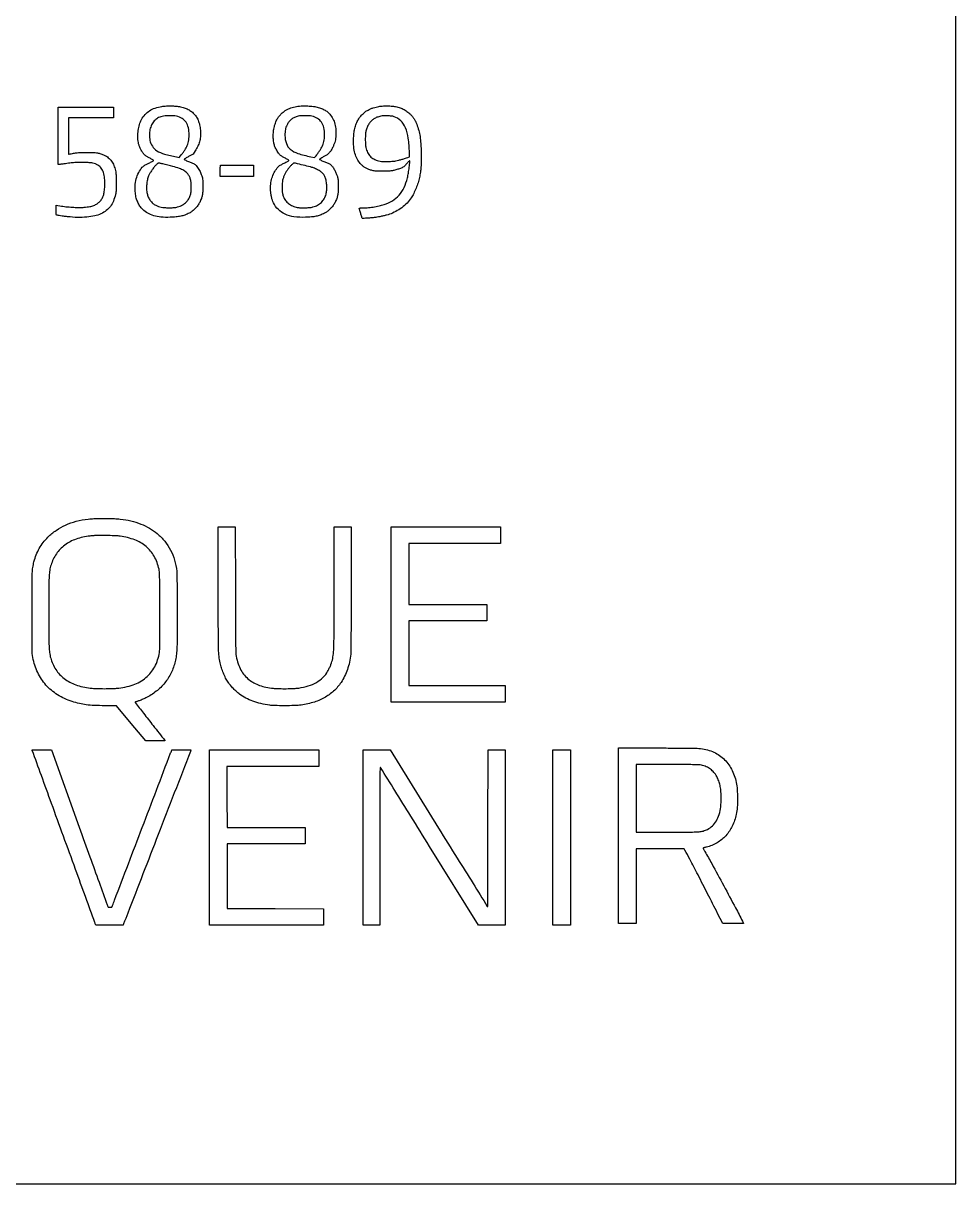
# Model space of a CAD drawing. Extents: x 0 to 6244, y 0 to 6667.
# Drawn here: x 3585 to 6244, y 0 to 3308 of the extents above; entities that cross this region are included whole.
import ezdxf

# ---------------------------------------------------------------- set-up
doc = ezdxf.new("R2010")
doc.units = 0

msp = doc.modelspace()

# ---------------------------------------------------------------- linework, layer by layer
for points in [[(0, 3333.5), (0, 0), (3122, 0), (6244, 0), (6244, 3333.5), (6244, 6667), (3122, 6667), (0, 6667)], [(4946, 1848.5), (4946, 1825), (4815.5, 1825), (4685, 1825), (4685, 1738), (4685, 1651), (4796, 1651), (4907, 1651), (4907, 1627.5), (4907, 1604), (4796, 1604), (4685, 1604), (4685, 1512), (4685, 1420), (4822, 1420), (4959, 1420), (4959, 1396.5), (4959, 1373), (4796.5, 1373), (4634, 1373), (4634, 1622.5), (4634, 1872), (4790, 1872), (4946, 1872)], [(4428, 1213), (4428, 1189), (4296.994477, 1189), (4165.988954, 1189), (4166.244477, 1102.25), (4166.5, 1015.5), (4277.75, 1015.245653), (4389, 1014.991306), (4389, 992), (4389, 969.008694), (4277.75, 968.754347), (4166.5, 968.5), (4166.5, 876.5), (4166.5, 784.5), (4303.75, 784.246454), (4441, 783.992909), (4441, 760.496454), (4441, 737), (4278.5, 737), (4116, 737), (4116, 987), (4116, 1237), (4272, 1237), (4428, 1237)], [(5146, 987), (5146, 737), (5120.5, 737), (5095, 737), (5095, 987), (5095, 1237), (5120.5, 1237), (5146, 1237)]]:
    msp.add_lwpolyline(points, close=True)
for points in [[(3843, 3053), (3843, 3038), (3778.5, 3038), (3714, 3038), (3714, 2985.980948), (3714, 2933.961896), (3716.25, 2934.469695, -0.012906), (3728.440867, 2936.892198, -0.017844), (3739.491256, 2938.389363, -0.016136), (3751.432144, 2939.187152, -0.008174), (3766.5, 2939.45983, -0.009156), (3784.823784, 2939.156275, -0.030541), (3796.794529, 2938.004272, -0.041599), (3806.433162, 2935.643969, -0.031716), (3816.5, 2931.544542, -0.060559), (3827.831438, 2924.263878, -0.063843), (3836.861792, 2914.594027, -0.059511), (3843.629913, 2902.345711, -0.042869), (3848.253296, 2887.41277, -0.017337), (3849.401235, 2881.100469, -0.020087), (3850.041711, 2875.026126, -0.012871), (3850.353643, 2867.060824, -0.002899), (3850.45673, 2853.5, -0.002738), (3850.405364, 2839.519099, -0.014078), (3850.116328, 2831.774612, -0.022491), (3849.458406, 2825.841101, -0.016259), (3848.215066, 2819.302822, -0.042074), (3842.287382, 2800.443447, -0.064489), (3833.825468, 2785.575973, -0.067881), (3822.219486, 2773.885823, -0.052798), (3806.911246, 2764.543184, -0.056411), (3788.994598, 2758.411087, -0.031872), (3766.278829, 2754.900391, -0.02855), (3740.198288, 2754.051719, -0.022484), (3712, 2756.015073, -0.002641), (3700.503036, 2757.39853, -0.005311), (3691.449414, 2758.634339, -0.005932), (3684.576618, 2759.730388, -0.029125), (3680.75, 2760.619266, -0.222743), (3679.798557, 2761.461866, -0.071427), (3679.291324, 2763.330548, -0.027421), (3679.050882, 2766.881269, -0.003196), (3679, 2774.840393), (3679, 2788.546011), (3694.25, 2786.347568, 0.012118), (3711.562112, 2784.278713, 0.010839), (3729.610113, 2782.958366, 0.011241), (3746.350654, 2782.474938, 0.023077), (3759.456576, 2782.996261, 0.02338), (3774.815823, 2785.045763, 0.044757), (3786.79813, 2788.347251, 0.054696), (3796.278559, 2793.13434, 0.063448), (3803.981116, 2799.669716, 0.05305), (3810.010105, 2807.861533, 0.056426), (3814.033405, 2816.975059, 0.04561), (3816.471779, 2828.312644, 0.020533), (3817.683641, 2843.5, 0.02809), (3817.295442, 2865.555221, 0.060808), (3814.010629, 2882.166167, 0.080488), (3807.691182, 2894.384297, 0.097558), (3798.16673, 2903.05201, 0.043353), (3791.043721, 2906.556174, 0.043187), (3783.414074, 2908.78497, 0.031845), (3773.700377, 2910.096692, 0.01126), (3759.670759, 2910.771188, 0.01111), (3745.701096, 2910.817318, 0.013033), (3732.46973, 2910.221749, 0.011817), (3718.261847, 2908.87253, 0.006815), (3701.229925, 2906.612191, -0.003301), (3695.341487, 2905.788577, -0.005289), (3690.304456, 2905.172082, -0.001393), (3685.926388, 2904.695537, -0.226517), (3685.479925, 2904.853408, -0.197339), (3685.282612, 2905.325714, -0.000048), (3685.140978, 2929.084022, -0.000914), (3685.034513, 2955.446598, -0.000553), (3685, 2986.666667), (3685, 3068), (3764, 3068), (3843, 3068)], [(4027.004157, 3070.555459, -0.028441), (4041.178103, 3067.586363, -0.043892), (4052.92622, 3063.283527, -0.048108), (4062.935799, 3057.351963, -0.045127), (4071.862938, 3049.501921, -0.051828), (4079.624388, 3039.41328, -0.049859), (4085.263172, 3027.815914, -0.0452), (4088.893262, 3014.310493, -0.03083), (4090.649099, 2998.5, -0.034588), (4090.343881, 2983.382487, -0.044476), (4087.880259, 2969.706419, -0.044854), (4083.059772, 2956.773175, -0.036114), (4075.701882, 2943.881004), (4069.5, 2934.634597), (4056.774283, 2927.567298, 0.00615), (4051.894714, 2924.778326, 0.00966), (4047.779613, 2922.250429, 0.004222), (4044.372573, 2920.024906, 0.245198), (4044.024283, 2919.391608, 0.294631), (4044.386748, 2918.801926, 0.00393), (4048.44263, 2916.89871, 0.009692), (4053.312836, 2914.773261, 0.006034), (4059.099562, 2912.461614, -0.004482), (4068.134429, 2908.88489, -0.029691), (4072.511982, 2906.795726, -0.052968), (4075.454606, 2904.736971, -0.035682), (4078.349562, 2901.828951, -0.024158), (4082.332508, 2896.733974, -0.01808), (4086.232042, 2890.769583, -0.01827), (4089.626958, 2884.647961, -0.027849), (4092.071647, 2879.086193, -0.016045), (4095.097489, 2870.146262, -0.03776), (4096.625412, 2863.27452, -0.029855), (4097.289693, 2855.348325, -0.006968), (4097.422989, 2842, -0.01197), (4097.002113, 2826.912041, -0.036753), (4095.725458, 2816.776498, -0.04304), (4093.10649, 2807.830621, -0.021674), (4088.369756, 2797.055368, -0.042084), (4082.833441, 2787.853332, -0.036308), (4075.578505, 2779.210661, -0.036698), (4067.247456, 2771.807073, -0.045977), (4058.5, 2766.307378, -0.027795), (4046.298102, 2760.948777, -0.035505), (4034.524327, 2757.47059, -0.03104), (4021.186174, 2755.397272, -0.015168), (4004, 2754.333526, -0.028123), (3978.093851, 2754.974791, -0.050516), (3957.198403, 2758.818726, -0.060225), (3940.163529, 2766.084844, -0.066405), (3925.965394, 2777.015597, -0.04346), (3917.968471, 2786.602586, -0.045871), (3911.912024, 2797.26248, -0.043237), (3907.635937, 2809.405841, -0.031746), (3904.957001, 2823.435039, -0.047193), (3904.324132, 2843.912325, -0.050219), (3907.595365, 2863.707501, -0.052168), (3914.564332, 2881.762394, -0.059863), (3924.877361, 2897.092393, -0.033648), (3927.801217, 2900.05364, -0.039169), (3930.958779, 2902.435073, -0.025414), (3935.422239, 2904.973337, -0.006005), (3943.127361, 2908.735725, 0.00609), (3948.444047, 2911.332971, 0.00969), (3952.920254, 2913.697416, 0.00405), (3956.637813, 2915.793738, 0.272374), (3956.984142, 2916.402276, 0.253143), (3956.638457, 2917.019824, 0.00453), (3953.30858, 2919.086919, 0.010109), (3949.276537, 2921.429234, 0.006425), (3944.49386, 2924, -0.006479), (3937.367853, 2927.831329, -0.030341), (3933.441898, 2930.330805, -0.046037), (3930.669903, 2932.760109, -0.03062), (3927.952265, 2936, -0.028897), (3923.162885, 2943.326761, -0.022704), (3918.816408, 2951.762231, -0.023217), (3915.406565, 2960.202253, -0.040447), (3913.491111, 2967.5, -0.042249), (3911.952767, 2984.287038, -0.036634), (3913.124297, 3001.931295, -0.037472), (3916.784585, 3018.737617, -0.051665), (3922.690433, 3033, -0.059002), (3932.701157, 3047.211052, -0.065708), (3945.434672, 3058.111831, -0.061785), (3961.246241, 3065.815439, -0.043989), (3980.39877, 3070.543649, -0.026956), (3990.291193, 3071.538316, -0.011515), (4003.588179, 3071.84796, -0.011538), (4016.930636, 3071.543402, -0.025937)], [(3981.1906, 3041.975021, 0.027166), (3974.338564, 3039.776096, 0.038745), (3968.566301, 3037.042366, 0.041048), (3963.540588, 3033.590769, 0.036636), (3958.937055, 3029.24075, 0.072822), (3951.477672, 3018.221405, 0.057368), (3946.733547, 3004.597123, 0.053791), (3945.003918, 2989.354809, 0.048679), (3946.457675, 2973.557355, 0.101102), (3953.390452, 2956.71867, 0.105565), (3966.290393, 2944.251009, 0.069428), (3987.731647, 2934.691994, 0.021746), (4022, 2926.405482), (4029.5, 2924.933715), (4033.81753, 2929.716857, 0.024319), (4038.06372, 2934.907463, 0.010822), (4043.167349, 2942.126588, 0.01086), (4048.009153, 2949.647011, 0.021527), (4051.454212, 2955.845886, 0.032869), (4054.519784, 2963.127279, 0.032569), (4056.615655, 2970.769711, 0.029731), (4057.835047, 2979.232638, 0.019949), (4058.26278, 2989, 0.052635), (4056.141566, 3009.867602, 0.096964), (4049.524361, 3025.52744, 0.110081), (4038.194199, 3036.261572, 0.082752), (4022.163082, 3042.553051, 0.038979), (4013.289118, 3043.721673, 0.016783), (4001.347034, 3043.954047, 0.016644), (3989.533333, 3043.393758, 0.043913)], [(4413.031735, 3070.551319, -0.028075), (4426.635855, 3067.711997, -0.039434), (4438.321179, 3063.569008, -0.043535), (4448.266176, 3058.05101, -0.049456), (4456.653201, 3051.094906, -0.062124), (4466.081725, 3038.832099, -0.055494), (4472.641389, 3024.163153, -0.051186), (4476.190424, 3007.293027, -0.039566), (4476.678718, 2988.5, -0.01766), (4475.837181, 2979.008386, -0.029929), (4474.381199, 2971.166897, -0.030896), (4472.038222, 2963.729861, -0.0204), (4468.483112, 2955.5, -0.019862), (4463.326941, 2945.792995, -0.044673), (4458.505502, 2939.000499, -0.052505), (4453.089726, 2933.860165, -0.039315), (4446.186119, 2929.378387, 0.003933), (4438.717383, 2925.24874, 0.012612), (4433.834788, 2922.334066, 0.010766), (4430.513283, 2920.134442, 0.245866), (4430, 2919.153713, 0.294724), (4430.285966, 2918.710713, 0.002213), (4434.421379, 2916.86429, 0.0072), (4439.281103, 2914.803292, 0.004444), (4445.051503, 2912.513102, -0.004454), (4454.364931, 2908.816533, -0.032753), (4458.669375, 2906.725414, -0.05509), (4461.69798, 2904.5275, -0.026114), (4465.09676, 2901.096845, -0.044789), (4469.646402, 2894.97336, -0.019803), (4474.569332, 2886.169756, -0.01982), (4478.905184, 2876.731582, -0.033707), (4481.666109, 2868.5, -0.026558), (4482.591595, 2864.006533, -0.020857), (4483.129303, 2859.061462, -0.013697), (4483.389823, 2852.420812, -0.003805), (4483.433689, 2842, -0.011965), (4483.021927, 2826.937507, -0.036866), (4481.752527, 2816.831766, -0.042917), (4479.134373, 2807.876661, -0.021141), (4474.374733, 2797, -0.014906), (4471.520959, 2791.579194, -0.031289), (4468.924751, 2787.59004, -0.028131), (4465.678478, 2783.702546, -0.009935), (4460.614835, 2778.5, -0.010263), (4455.785274, 2773.923197, -0.021925), (4451.835781, 2770.635788, -0.026102), (4448.093035, 2768.085504, -0.023266), (4443.96135, 2765.831495, -0.026894), (4431.82807, 2760.714249, -0.033864), (4420.105051, 2757.373173, -0.029745), (4406.885036, 2755.368851, -0.014879), (4390, 2754.333526, -0.039456), (4357.172708, 2755.890309, -0.075225), (4331.814534, 2763.084144, -0.089678), (4312.675844, 2776.331899, -0.080414), (4298.521037, 2795.911042, -0.038975), (4295.717344, 2802.779142, -0.020157), (4293.24811, 2811.723653, -0.019478), (4291.374082, 2821.463119, -0.022624), (4290.376856, 2830.844433, -0.042155), (4290.800399, 2848.788701, -0.045051), (4294.251615, 2865.999687, -0.046784), (4300.553017, 2881.710663, -0.053744), (4309.438235, 2895.203885, -0.022253), (4312.968362, 2899.115286, -0.047989), (4316.077737, 2901.714068, -0.031725), (4320.347384, 2904.25519, -0.005312), (4328.878653, 2908.511806, 0.005735), (4334.291102, 2911.218037, 0.009137), (4338.848712, 2913.668904, 0.003635), (4342.650663, 2915.840379, 0.269945), (4342.989301, 2916.435585, 0.25539), (4342.65368, 2917.035396, 0.004284), (4339.306624, 2919.096703, 0.009834), (4335.263969, 2921.431616, 0.006235), (4330.46755, 2924, -0.005766), (4322.648132, 2928.177708, -0.039697), (4319.011, 2930.568825, -0.057016), (4316.364744, 2933.15975, -0.019029), (4313.106162, 2937.5, -0.02445), (4306.374443, 2948.307765, -0.043739), (4302.103586, 2957.852246, -0.044401), (4299.59721, 2967.894736, -0.02606), (4298.313925, 2980.221966, -0.030882), (4298.464749, 2995.119284, -0.033376), (4300.470139, 3009.496043, -0.034725), (4304.25588, 3022.926801, -0.040499), (4309.721744, 3035, -0.045515), (4314.900301, 3042.617756, -0.030799), (4322.058537, 3050.307981, -0.030788), (4330.111803, 3057.064694, -0.045306), (4338, 3061.857325, -0.023155), (4344.797971, 3064.804782, -0.018767), (4352.329866, 3067.345016, -0.018136), (4360.321244, 3069.398199, -0.017736), (4368.5, 3070.884366, -0.028211), (4377.485361, 3071.675992, -0.009737), (4390.524344, 3071.832396, -0.009835), (4403.646819, 3071.476069, -0.025707)], [(4369, 3042.433401, 0.051304), (4358.785034, 3039.096052, 0.060251), (4350.047, 3033.874182, 0.060954), (4342.884618, 3026.777806, 0.054446), (4337.325617, 3017.900897, 0.026611), (4334.440176, 3011.028138, 0.038149), (4332.691264, 3004.659802, 0.033359), (4331.789791, 2997.489359, 0.015006), (4331.520574, 2988, 0.082289), (4335.447728, 2964.539107, 0.137804), (4346.725497, 2948.193193, 0.096824), (4368.122473, 2936.50613, 0.027651), (4404.930189, 2927.045249), (4415.360377, 2924.971081), (4418.16732, 2927.660303, 0.040162), (4422.021481, 2931.997184, 0.010072), (4427.571358, 2939.671513, 0.010774), (4432.980483, 2947.84852, 0.023744), (4436.671448, 2954.364349, 0.027799), (4440.265661, 2962.581477, 0.035776), (4442.584615, 2970.490032, 0.033218), (4443.862389, 2979.102203, 0.019578), (4444.29655, 2989.5, 0.05283), (4442.165007, 3010.124677, 0.096758), (4435.584519, 3025.625814, 0.109722), (4424.348796, 3036.25897, 0.082825), (4408.482555, 3042.486208, 0.038539), (4400.349, 3043.563612, 0.014), (4388.709588, 3043.873991, 0.013981), (4377.081446, 3043.533211, 0.03902)], [(4643.5, 3070.527037, -0.032176), (4657.066023, 3067.412336, -0.042421), (4668.870608, 3062.768393, -0.044085), (4679.363003, 3056.368481, -0.039432), (4689, 3048.007041, -0.023604), (4694.728236, 3041.607814, -0.028611), (4699.444901, 3035.080291, -0.02819), (4703.439693, 3027.974473, -0.021799), (4706.999011, 3019.834107, -0.024698), (4712.90455, 3001.966694, -0.029615), (4716.606847, 2984.649045, -0.024015), (4718.716739, 2964.313123, -0.009772), (4719.713379, 2936.5, -0.006429), (4719.789701, 2914.16231, -0.014873), (4719.132608, 2897.402604, -0.018206), (4717.605818, 2882.962324, -0.016464), (4714.996123, 2868.174157, -0.024729), (4711.016092, 2853.033014, -0.019606), (4705.282643, 2837.114085, -0.019925), (4698.484937, 2822.084438, -0.030169), (4691.294251, 2809.6677, -0.046617), (4679.496595, 2795.03096, -0.038802), (4664.486674, 2781.822168, -0.038242), (4647.360831, 2770.901863, -0.041755), (4629.255927, 2763.081612, -0.014223), (4621.443174, 2760.700508, -0.008545), (4612.049587, 2758.298981, -0.008441), (4602.333015, 2756.163644, -0.011493), (4593.5, 2754.588614, -0.015143), (4582.849645, 2753.269936, -0.006438), (4568.517866, 2752.12053, -0.001475), (4553.418448, 2751.149768, -0.237479), (4551.920122, 2751.792219, -0.095942), (4551.590148, 2752.38476, -0.001485), (4550.380779, 2756.110839, -0.003902), (4549.018715, 2760.466631, -0.002566), (4547.515958, 2765.5, 0.000622), (4546.023209, 2770.571685, 0.0009), (4544.690744, 2775.048438, 0.000455), (4543.549436, 2778.845285, 0.015035), (4543.246628, 2779.75, -0.365378), (4543.459098, 2780.336484, -0.085672), (4544.518602, 2780.725255, -0.036743), (4546.582244, 2780.947545, -0.008113), (4550.143011, 2781.010317, 0.021489), (4565.651429, 2781.698951, 0.015359), (4582.903263, 2783.745273, 0.01546), (4599.788516, 2786.81259, 0.023729), (4614.157227, 2790.605203, 0.063153), (4637.948214, 2801.563824, 0.073618), (4656.891321, 2817.674123, 0.070137), (4671.012373, 2839.273516, 0.050669), (4680.558287, 2866.455915, 0.018752), (4683.37569, 2880.428132, 0.011497), (4685.695276, 2897.071005, 0.003784), (4687.482798, 2913.570086, 0.443921), (4686.189631, 2915, 0.19771), (4685.542644, 2914.733761, 0.0047), (4683.198306, 2912.366936, 0.009623), (4680.490324, 2909.471636, 0.0063), (4677.476545, 2906.036376, -0.016261), (4671.945388, 2899.97942, -0.063603), (4667.985698, 2896.834688, -0.052655), (4663.015169, 2894.501105, -0.008835), (4653, 2891.225966, -0.015046), (4642.259038, 2888.273008, -0.027102), (4633.282775, 2886.602332, -0.023714), (4623.409089, 2885.786838, -0.008858), (4609.5, 2885.546607, -0.003595), (4598.124523, 2885.63348, -0.015784), (4591.41564, 2885.944942, -0.023888), (4586.185327, 2886.605997, -0.018225), (4580.540444, 2887.808779, -0.024416), (4570.7862, 2890.774939, -0.037757), (4562.746139, 2894.360637, -0.040016), (4555.679506, 2898.939868, -0.032423), (4548.884739, 2904.89676, -0.060981), (4538.993455, 2917.527011, -0.057462), (4532.203633, 2932.419529, -0.0494), (4528.284205, 2950.432464, -0.028891), (4527.008043, 2972.5, -0.02167), (4527.735049, 2989.266999, -0.030482), (4529.93635, 3004.071554, -0.032847), (4533.740859, 3017.595734, -0.032883), (4539.282662, 3030.5, -0.047895), (4544.472602, 3038.649001, -0.028627), (4552.054449, 3047.292639, -0.028667), (4560.540774, 3054.982306, -0.049561), (4568.5, 3060.195004, -0.021449), (4575.614181, 3063.525961, -0.018478), (4583.347073, 3066.419459, -0.018363), (4591.328631, 3068.75247, -0.020374), (4599.189274, 3070.402568, -0.027618), (4608.863698, 3071.480383, -0.013231), (4621.361526, 3071.846291, -0.013228), (4633.85243, 3071.550872, -0.02782)], [(4605, 3042.551697, 0.014426), (4598.835051, 3041.040471, 0.023265), (4593.697647, 3039.362106, 0.025979), (4589.175737, 3037.373946, 0.026091), (4584.89108, 3034.930106, 0.058044), (4577.276112, 3028.690201, 0.048737), (4570.783852, 3020.511793, 0.046299), (4565.70905, 3010.788652, 0.041839), (4562.302927, 2999.964818, 0.040972), (4560.962774, 2990.409891, 0.014298), (4560.561804, 2976.518226, 0.014291), (4560.955195, 2962.630297, 0.041141), (4562.29065, 2953.094064, 0.054075), (4567.078965, 2939.087903, 0.080049), (4574.362936, 2928.377129, 0.081153), (4584.559762, 2920.595328, 0.057199), (4598, 2915.294871, 0.051756), (4606.989784, 2913.862996, 0.013876), (4621.472893, 2913.475029, 0.014618), (4636.380742, 2913.925418, 0.033689), (4647.5, 2915.34282, 0.011965), (4655.916426, 2917.207849, 0.007474), (4665.682694, 2919.773976, 0.00741), (4674.93994, 2922.503356, 0.018947), (4681.531154, 2924.830628), (4686.5, 2926.799771), (4686.271077, 2939.149886, 0.02956), (4683.104671, 2979.852421, 0.0667), (4674.87244, 3009.604273, 0.09326), (4661.451703, 3029.686461, 0.122643), (4642.748138, 3041.195506, 0.049506), (4635.150654, 3042.803934, 0.018448), (4624.256, 3043.598502, 0.018623), (4613.210184, 3043.583815, 0.043269)], [(3963.817455, 2903.25, 0.035121), (3958.2923, 2897.190266, 0.01679), (3952.034177, 2888.705439, 0.016792), (3946.357204, 2879.81611, 0.034973), (3942.673924, 2872.471507, 0.048611), (3939.320975, 2861.546492, 0.029388), (3937.405389, 2848.135267, 0.029198), (3937.065827, 2834.410198, 0.043576), (3938.510922, 2822.5, 0.052571), (3941.923214, 2811.952332, 0.051302), (3947.481344, 2802.254882, 0.053129), (3954.668475, 2794.209574, 0.066723), (3962.899548, 2788.550903, 0.033425), (3970.76175, 2785.206418, 0.038847), (3978.617734, 2783.135724, 0.031629), (3987.926643, 2782.043202, 0.013399), (4000.5, 2781.706209, 0.004645), (4009.835436, 2781.79294, 0.016687), (4015.78548, 2782.102331, 0.023972), (4020.483323, 2782.732081, 0.021008), (4025.313952, 2783.828549, 0.02716), (4032.963108, 2786.359306, 0.035782), (4039.59206, 2789.523581, 0.03808), (4045.36391, 2793.413395, 0.038709), (4050.445172, 2798.114122, 0.049438), (4057.006736, 2806.779467, 0.058655), (4061.304084, 2816.097098, 0.051553), (4063.67433, 2827.112619, 0.02774), (4064.417476, 2841, 0.024465), (4063.741161, 2854.269312, 0.048147), (4061.685261, 2864.620473, 0.058818), (4058.073698, 2872.934906, 0.06337), (4052.696993, 2879.951331, 0.06345), (4043.008183, 2887.527554, 0.043315), (4030.40887, 2893.618914, 0.027795), (4012.136412, 2899.4355, 0.007874), (3983.115611, 2906.440906, 0.001646), (3978.685012, 2907.421546, 0.002448), (3974.799305, 2908.248266, 0.001061), (3971.474549, 2908.931284, 0.050165), (3970.791373, 2909, 0.167691), (3970.204562, 2908.7975, 0.006231), (3968.355098, 2907.310937, 0.010698), (3966.197734, 2905.453251, 0.007251)], [(4242, 2887), (4242, 2871), (4194.5, 2871), (4147, 2871), (4147, 2886.333333, -0.004064), (4147.048162, 2892.258694, -0.006347), (4147.195833, 2897.358333, -0.00225), (4147.397584, 2901.727565, -0.185783), (4147.666667, 2902.333333, -0.194987), (4148.311579, 2902.606192, -0.00027), (4161.894792, 2902.804167, -0.002176), (4177.162849, 2902.952008, -0.001333), (4195.166667, 2903), (4242, 2903)], [(4348.985116, 2902.25, 0.019838), (4343.444439, 2896.106033, 0.021209), (4338.536854, 2889.673555, 0.021348), (4334.220376, 2882.889032, 0.020689), (4330.449504, 2875.691087, 0.022638), (4326.896107, 2867.190219, 0.039755), (4324.855921, 2859.852579, 0.034562), (4323.840485, 2851.613598, 0.013037), (4323.521497, 2840, 0.00492), (4323.594865, 2831.321107, 0.019685), (4323.901063, 2826.016514, 0.028974), (4324.55089, 2821.856485, 0.022988), (4325.715461, 2817.458475, 0.061733), (4331.279689, 2805.265911, 0.071318), (4339.441575, 2795.453685, 0.069504), (4350.221384, 2788.14543, 0.05469), (4363.5, 2783.332593, 0.0454), (4373.417119, 2781.856933, 0.016784), (4387.554792, 2781.525848, 0.016709), (4401.638333, 2782.13979, 0.04741), (4411.313952, 2783.81791, 0.056114), (4424.644909, 2789.120667, 0.07052), (4435.363007, 2796.960153, 0.07182), (4443.338313, 2807.341078, 0.061116), (4448.589909, 2820.130963, 0.052059), (4450.556527, 2832.050957, 0.03059), (4450.532342, 2846.515121, 0.030693), (4448.787817, 2860.488916, 0.066658), (4445.405848, 2870.73943, 0.066872), (4440.589817, 2878.005183, 0.052358), (4433.644282, 2884.440455, 0.044823), (4424.44097, 2890.122061, 0.028239), (4412.833449, 2895.126033, 0.024236), (4404.171238, 2897.825484, 0.002516), (4383.484427, 2903.076913, 0.001365), (4361.759688, 2908.412707, 0.058136), (4357.038082, 2908.991478, 0.16651), (4356.173946, 2908.701114, 0.010707), (4354.069483, 2907.014684, 0.014711), (4351.616449, 2904.835264, 0.010373)], [(3862.15016, 1894.521665, -0.03), (3892.470385, 1889.116077, -0.034874), (3920.393401, 1880.290498, -0.036706), (3945.521825, 1868.175901, -0.041658), (3967.5, 1852.949389, -0.050995), (3988.640767, 1831.568391, -0.050157), (4005.150347, 1806.237935, -0.048761), (4016.649774, 1777.442191, -0.043294), (4022.933139, 1745.789414, -0.023986), (4023.419553, 1737.885705, -0.0011), (4023.724933, 1710.869033, -0.001583), (4023.934997, 1675.489747, -0.000693), (4024, 1628.59063, -0.000712), (4023.891111, 1552.119036, -0.008955), (4023.291669, 1523.243823, -0.023531), (4021.758662, 1505.40337, -0.026543), (4018.580589, 1488.5, -0.05323), (4006.862684, 1455.921836, -0.05731), (3988.749013, 1427.41984, -0.056734), (3964.457622, 1403.541393, -0.050415), (3934.479111, 1384.631961, -0.008873), (3929.583002, 1382.301532, -0.006033), (3923.934489, 1379.816694, -0.006081), (3918.422856, 1377.549797, -0.012135), (3914, 1375.916384, 0.001135), (3910.335254, 1374.653838, 0.001789), (3907.196128, 1373.551795, 0.000421), (3904.450483, 1372.574237, 0.074077), (3904.178309, 1372.428793, 0.421048), (3904.135166, 1372.111406, 0.000017), (3928.480081, 1340.870335, 0.00063), (3955.836179, 1305.85862, 0.000351), (3989.262842, 1263.25, -0.593132), (3988.974199, 1262.576302, -0.012233), (3984.409412, 1262.252399, -0.009886), (3976.779047, 1262.049366, -0.001708), (3962.326929, 1262), (3934.408968, 1262), (3893.027636, 1312.25), (3851.646305, 1362.5), (3818.073152, 1362.512735, -0.009306), (3787.578996, 1363.091893, -0.02226), (3765.029801, 1364.947643, -0.0268), (3745.412346, 1368.521711, -0.02103), (3724.603977, 1374.411904, -0.059635), (3683.145137, 1393.779891, -0.071429), (3650.186661, 1421.471713, -0.072268), (3626.631289, 1457.026833, -0.06304), (3612.795419, 1499.5), (3610.5, 1511.5), (3610.5, 1629, -0.000474), (3610.580257, 1713.73337, -0.009136), (3611.110646, 1740.031177, -0.02831), (3612.64616, 1756.138719, -0.024835), (3616.026245, 1772.702126, -0.030404), (3622.5119, 1792.82757, -0.035878), (3631.109645, 1810.88997, -0.03611), (3642.147907, 1827.441047, -0.031523), (3655.929382, 1843.047059, -0.047379), (3679.087088, 1862.147996, -0.043438), (3706.088066, 1877.186936, -0.041134), (3736.713175, 1887.990594, -0.034151), (3770.66532, 1894.472588, -0.024997), (3786.987498, 1895.623345, -0.004966), (3816.26062, 1895.92982, -0.005013), (3845.550248, 1895.651882, -0.024238)], [(4190.296863, 1691.75, 0.000214), (4190.546924, 1585.999568, 0.001929), (4190.854821, 1539.703074, 0.002574), (4191.282132, 1512.412198, 0.046511), (4192.272551, 1503.743473, 0.02916), (4198.194387, 1481.923915, 0.04509), (4206.036394, 1464.049444, 0.049803), (4216.264079, 1449.198142, 0.048236), (4229.3268, 1436.486153, 0.045313), (4243.062082, 1427.39211, 0.037871), (4259.047259, 1420.281152, 0.034695), (4277.306463, 1415.15906, 0.026386), (4297.855955, 1412.02452, 0.01914), (4310.659148, 1411.251105, 0.005576), (4330.412124, 1411.035618, 0.005641), (4350.241183, 1411.264161, 0.017838), (4363.5, 1412.04043, 0.039595), (4391.734938, 1416.983179, 0.054605), (4415.793186, 1426.081445, 0.059932), (4435.562083, 1439.328601, 0.064605), (4451.063078, 1456.591681, 0.030475), (4454.785292, 1462.77728, 0.013772), (4458.930488, 1471.288065, 0.013764), (4462.722507, 1480.303097, 0.022313), (4465.384845, 1488.177894, 0.037509), (4469.104881, 1505.943165, 0.025171), (4470.786442, 1526.631652, 0.006921), (4471.417773, 1563.923956, 0.000299), (4471.743115, 1694.75), (4472.077859, 1872), (4496.03893, 1872), (4520, 1872), (4519.991795, 1695.25, -0.000417), (4519.925653, 1620.129064, -0.000926), (4519.721497, 1562.896451, -0.00038), (4519.43925, 1517.225999, -0.025894), (4518.985079, 1509.5, -0.024636), (4515.300469, 1486.632639, -0.029927), (4509.535668, 1465.709802, -0.031495), (4501.631287, 1446.570825, -0.033802), (4491.544131, 1429.043225, -0.060087), (4470.232782, 1404.239925, -0.059541), (4443.574076, 1385.127125, -0.054968), (4411.223974, 1371.706743, -0.039858), (4373, 1363.809414, -0.026635), (4358.460153, 1362.778147, -0.004392), (4330.317642, 1362.531405, -0.004318), (4302.172951, 1362.774946, -0.027841), (4288, 1363.810807, -0.02515), (4262.858609, 1368.357594, -0.030771), (4239.979412, 1375.203142, -0.033015), (4219.584844, 1384.268145, -0.039913), (4201.88588, 1395.464499, -0.024856), (4193.402631, 1402.516524, -0.016353), (4184.3395, 1411.409713, -0.016427), (4175.973107, 1420.771514, -0.027344), (4169.643057, 1429.241845, -0.027017), (4162.43586, 1441.455921, -0.020703), (4155.864864, 1455.49851, -0.020497), (4150.401321, 1470.224166, -0.02452), (4146.523098, 1484.5, -0.027494), (4143.50838, 1503.032638, -0.020255), (4142.141085, 1523.788516, -0.00558), (4141.620171, 1560.688868, -0.000237), (4141.296137, 1691.25), (4140.933151, 1872), (4165.440468, 1872), (4189.947784, 1872)], [(3791, 1847.396004, 0.004537), (3788.211169, 1847.177224, 0.001558), (3784.178125, 1846.811319, 0.001549), (3779.731842, 1846.380048, 0.001792), (3775.5, 1845.941015, 0.056204), (3735.990341, 1837.13698, 0.076749), (3703.769169, 1820.167718, 0.082458), (3679.823336, 1795.389404, 0.077477), (3664.541403, 1763.682621, 0.030389), (3660.884158, 1748.320717, 0.032003), (3659.196139, 1732.892519, 0.01064), (3658.59496, 1707.54542, 0.000608), (3658.5, 1629.5, 0.000642), (3658.600439, 1551.324145, 0.01085), (3659.226738, 1525.522017, 0.032323), (3660.965063, 1509.867715, 0.031916), (3664.709951, 1494.5, 0.078312), (3680.801885, 1461.950315, 0.08588), (3705.716289, 1437.105, 0.078205), (3739.587302, 1420.467771, 0.052406), (3782, 1412.056874, 0.01728), (3795.803264, 1411.276183, 0.005478), (3816.425954, 1411.049621, 0.005538), (3837.15176, 1411.27858, 0.015962), (3851.5, 1412.054789, 0.060779), (3898.782603, 1422.003028, 0.092), (3935.3327, 1442.556521, 0.099098), (3960.259675, 1473.539918, 0.081093), (3973.583016, 1514, 0.032255), (3974.404441, 1522.923522, 0.004407), (3974.750689, 1541.646313, 0.002757), (3974.879253, 1572.517388, 0.000422), (3974.744451, 1634, 0.000338), (3974.496851, 1700.696967, 0.003387), (3974.185568, 1728.58227, 0.006671), (3973.690795, 1744.395973, 0.047175), (3972.627757, 1752, 0.069832), (3958.405808, 1788.384709, 0.089353), (3935.537121, 1816.076779, 0.084862), (3903.43458, 1835.013955, 0.056682), (3862, 1845.611472, 0.024717), (3850.853, 1846.591917, 0.003294), (3827.239598, 1847.341125, 0.00358), (3803.639789, 1847.76523, 0.020008)], [(3744.93808, 1016.25, 0.000038), (3775.476104, 931.346854, 0.000061), (3801.426375, 859.24375, 0.000006), (3824.636333, 794.782131, 0.005789), (3825.767948, 791.75, 0.026529), (3826.799373, 789.451612, 0.148581), (3827.727369, 788.494344, 0.114135), (3829.151539, 788.086925, 0.012837), (3832.536731, 788), (3837.856302, 788), (3839.826254, 793.25, -0.001383), (3845.630503, 808.589465, -0.000004), (3924.719984, 1015.868856, -0.000001), (4005.5985, 1227.830488, -0.004022), (4007.709774, 1233.232672), (4009.217159, 1237), (4036.225157, 1237), (4063.233154, 1237), (4062.746189, 1234.75, -0.039165), (4062.000893, 1232.265461, -0.000002), (3970.17358, 995.321851, -0.000026), (3883.196005, 770.929763, -0.002946), (3871.488325, 741.25), (3869.782841, 737), (3830.985422, 737), (3792.188004, 737), (3790.705084, 741.25, 0.00331), (3789.488881, 744.662797, 0.000004), (3763.481391, 816.141034, 0.000035), (3734.382025, 896.097375, 0.000022), (3700.111081, 990.230116, -0.000126), (3665.942575, 1084.142077, -0.000208), (3637.17638, 1163.370351, -0.000005), (3611.142615, 1235.168403, -0.087181), (3611, 1235.980116, -0.400318), (3611.462475, 1236.465182, -0.002576), (3617.936717, 1236.740653, -0.006838), (3626.362055, 1236.940316, -0.002504), (3638.278712, 1237), (3665.557424, 1237)], [(4769.568208, 1013.507943, 0.000246), (4822.703545, 927.979577, 0.000408), (4867.602103, 855.919769, 0.000011), (4908.321102, 790.689649, 0.174483), (4908.973965, 790.175345, 0.510057), (4909.491642, 790.546149, 0.000048), (4909.806591, 844.777491, 0.000863), (4910.077829, 912.832677, 0.000282), (4910.247795, 1013.167402), (4910.5, 1236.5), (4934.75, 1236.767779), (4959, 1237.035557), (4959, 987.017779), (4959, 737), (4921.230579, 737), (4883.461157, 737), (4743.938029, 961.68085, 0.000288), (4690.352875, 1047.860766, 0.000478), (4645.045131, 1120.47993, 0.000014), (4603.978621, 1186.157152, 0.174288), (4603.20745, 1186.764183, 0.510072), (4602.508918, 1186.263811, 0.000121), (4602.250894, 1140.313351, 0.001121), (4602.050841, 1076.431838, 0.000222), (4602, 962.083333), (4602, 737), (4578, 737), (4554, 737), (4554, 987.011743), (4554, 1237.023487), (4592.592038, 1236.761743), (4631.184077, 1236.5)], [(5511.321707, 1240.975863, -0.035301), (5531.761748, 1237.853238, -0.042985), (5550.205607, 1231.984031, -0.044748), (5566.752657, 1223.296954, -0.04436), (5581.542174, 1211.782191, -0.042163), (5594.113082, 1197.912526, -0.039812), (5604.450014, 1181.87243, -0.038404), (5612.424133, 1163.827744, -0.033764), (5617.954527, 1143.986411, -0.033273), (5620.769599, 1123.68816, -0.017712), (5621.679341, 1098.332181, -0.017713), (5620.792974, 1073.003501, -0.033625), (5617.994875, 1052.801005, -0.060299), (5606.749493, 1019.460099, -0.073037), (5588.360876, 992.089256, -0.075569), (5563.463488, 971.850071, -0.070938), (5533.144039, 959.38463, 0.001672), (5529.484909, 958.443377, 0.002675), (5526.367213, 957.61243, 0.000532), (5523.629224, 956.863844, 0.13883), (5523.419341, 956.736934, 0.32175), (5523.392691, 956.530644, 0.000797), (5524.880602, 953.778974, 0.004354), (5526.609162, 950.659503, 0.002646), (5528.70446, 947, -0.006426), (5548.209496, 912.328593, -0.001261), (5582.306472, 849.477058, -0.001311), (5616.184041, 786.25606, -0.005603), (5635.878427, 748.25), (5639.02879, 742), (5609.264395, 742.020126), (5579.5, 742.040252), (5565, 770.702969, 0.001071), (5536.575831, 826.592524, 0.001211), (5509.047995, 880.113554, 0.001155), (5485.403289, 925.554836, 0.005831), (5471.847193, 950.741751), (5469.5, 954.983503), (5401.25, 954.991751), (5333, 955), (5333, 848.5), (5333, 742), (5307.5, 742), (5282, 742), (5282, 992), (5282, 1242), (5390.354783, 1242, -0.00076), (5435.370287, 1241.931564, -0.001356), (5472.39674, 1241.718538, -0.000936), (5501.951093, 1241.413008, -0.017206)], [(5333, 1098.504854), (5333, 1001.930171), (5424.25, 1002.238997, 0.000665), (5493.116445, 1002.563666, 0.016176), (5512.276571, 1003.299644, 0.055165), (5523.845359, 1005.416289, 0.041062), (5535.94193, 1010.153482, 0.07835), (5550.161641, 1020.128273, 0.06735), (5561.490672, 1034.480941, 0.060544), (5569.515743, 1052.806236, 0.044804), (5573.96472, 1074.5, 0.012744), (5574.356998, 1078.985035, 0.004832), (5574.684297, 1085.2625, 0.004782), (5574.909001, 1092.097548, 0.005825), (5574.98359, 1098.5, 0.015952), (5574.391012, 1117.068664, 0.030167), (5572.537516, 1131.925147, 0.034811), (5569.158967, 1144.937731, 0.03191), (5563.929699, 1157.753169, 0.049784), (5556.514767, 1169.828047, 0.057202), (5547.155184, 1179.587766, 0.056728), (5535.757056, 1187.034481, 0.047698), (5522.300482, 1192.254616, 0.047243), (5514.957614, 1193.593179, 0.015106), (5503.865993, 1194.211517, 0.005176), (5483.424132, 1194.520832, 0.000332), (5423.75, 1194.766384), (5333, 1195.079537)]]:
    msp.add_lwpolyline(points, format="xyb", close=True)

doc.saveas('drawing.dxf')
